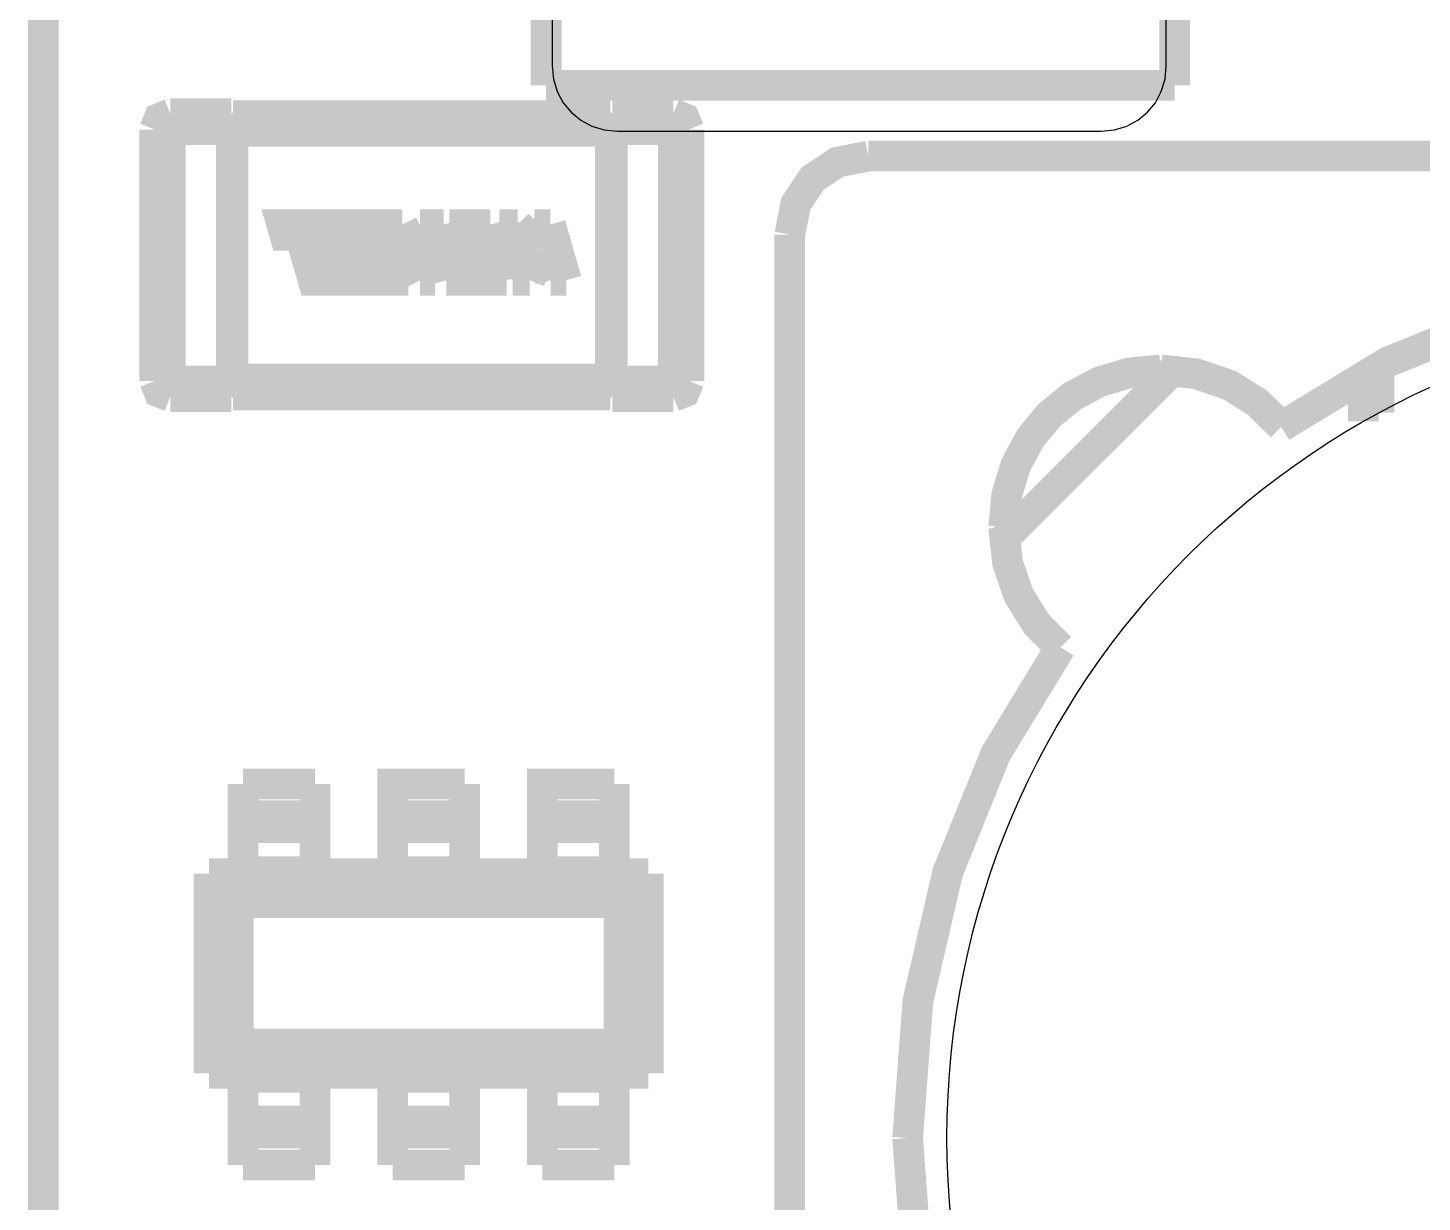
# Model space of a CAD drawing. Header units: millimetres. Extents: x 123.5 to 144.3, y 105.4 to 121.6.
# Drawn here: x 129.203 to 129.802, y 114.575 to 115.08 of the extents above; entities that cross this region are included whole.
import ezdxf

# ---------------------------------------------------------------- set-up
doc = ezdxf.new("R2010")
doc.units = ezdxf.units.MM
doc.layers.add('DESC', color=250, linetype='Continuous')

# ---------------------------------------------------------------- blocks, each defined once
blk = doc.blocks.new('mufla rampa')
at = {"const_width": 0.008}
for points in [[(146.41177, 113.21303), (146.41177, 113.4587)], [(146.57555, 113.21303), (146.57555, 113.4587), (146.41177, 113.4587)], [(146.41177, 113.21303), (146.41177, 113.4587)], [(146.57555, 113.21303), (146.57555, 113.4587), (146.41177, 113.4587)], [(146.41177, 113.21303), (146.41177, 113.4587)], [(146.57555, 113.21303), (146.57555, 113.4587), (146.41177, 113.4587)], [(146.28074, 111.99697), (146.28074, 113.43004)], [(146.28074, 111.99697), (146.28074, 113.43004)], [(146.28074, 111.99697), (146.28074, 113.43004)], [(146.57555, 113.21303), (146.41177, 113.21303)], [(146.57555, 113.21303), (146.41177, 113.21303)], [(146.57555, 113.21303), (146.41177, 113.21303)], [(146.31385, 113.20563), (146.31094, 113.20444), (146.30975, 113.20153)], [(146.31385, 113.20563), (146.31094, 113.20444), (146.30975, 113.20153)], [(146.31385, 113.20563), (146.31094, 113.20444), (146.30975, 113.20153)], [(146.31385, 113.20563), (146.32973, 113.20563)], [(146.31385, 113.20153), (146.31385, 113.20563)], [(146.31385, 113.20563), (146.32973, 113.20563)], [(146.31385, 113.20153), (146.31385, 113.20563)], [(146.31385, 113.20563), (146.32973, 113.20563)], [(146.31385, 113.20153), (146.31385, 113.20563)], [(146.32973, 113.20563), (146.33022, 113.20515)], [(146.32973, 113.20153), (146.32973, 113.20563)], [(146.32973, 113.20563), (146.33022, 113.20515)], [(146.32973, 113.20153), (146.32973, 113.20563)], [(146.32973, 113.20563), (146.33022, 113.20515)], [(146.32973, 113.20153), (146.32973, 113.20563)], [(146.42898, 113.20563), (146.42849, 113.20515)], [(146.42898, 113.20563), (146.42849, 113.20515)], [(146.42898, 113.20563), (146.42849, 113.20515)], [(146.42898, 113.20563), (146.44487, 113.20563)], [(146.42898, 113.20563), (146.42898, 113.20153)], [(146.42898, 113.20563), (146.44487, 113.20563)], [(146.42898, 113.20563), (146.42898, 113.20153)], [(146.42898, 113.20563), (146.44487, 113.20563)], [(146.42898, 113.20563), (146.42898, 113.20153)], [(146.44487, 113.20563), (146.44778, 113.20444), (146.44897, 113.20153)], [(146.44487, 113.20563), (146.44487, 113.20153)], [(146.44487, 113.20563), (146.44778, 113.20444), (146.44897, 113.20153)], [(146.44487, 113.20563), (146.44487, 113.20153)], [(146.44487, 113.20563), (146.44778, 113.20444), (146.44897, 113.20153)], [(146.44487, 113.20563), (146.44487, 113.20153)], [(146.33023, 113.20544), (146.33022, 113.20338)], [(146.33023, 113.20544), (146.33022, 113.20338)], [(146.33023, 113.20544), (146.33022, 113.20338)], [(146.42849, 113.20518), (146.33022, 113.20518)], [(146.42849, 113.20518), (146.33022, 113.20518)], [(146.42849, 113.20518), (146.33022, 113.20518)], [(146.33023, 113.20131), (146.33022, 113.20338)], [(146.33023, 113.20131), (146.33022, 113.20338)], [(146.33023, 113.20131), (146.33022, 113.20338)], [(146.42849, 113.20514), (146.4285, 113.20338)], [(146.42849, 113.20514), (146.4285, 113.20338)], [(146.42849, 113.20514), (146.4285, 113.20338)], [(146.42849, 113.20161), (146.4285, 113.20338)], [(146.42849, 113.20161), (146.4285, 113.20338)], [(146.42849, 113.20161), (146.4285, 113.20338)], [(146.30975, 113.13602), (146.30975, 113.20153)], [(146.30975, 113.20153), (146.31385, 113.20153)], [(146.30975, 113.13602), (146.30975, 113.20153)], [(146.30975, 113.20153), (146.31385, 113.20153)], [(146.30975, 113.13602), (146.30975, 113.20153)], [(146.30975, 113.20153), (146.31385, 113.20153)], [(146.32973, 113.20153), (146.31385, 113.20153), (146.31385, 113.13602)], [(146.32973, 113.20153), (146.31385, 113.20153), (146.31385, 113.13602)], [(146.32973, 113.20153), (146.31385, 113.20153), (146.31385, 113.13602)], [(146.33022, 113.20153), (146.32973, 113.20153)], [(146.32973, 113.13602), (146.32973, 113.20153)], [(146.33022, 113.20153), (146.32973, 113.20153)], [(146.32973, 113.13602), (146.32973, 113.20153)], [(146.33022, 113.20153), (146.32973, 113.20153)], [(146.32973, 113.13602), (146.32973, 113.20153)], [(146.33022, 113.20153), (146.33022, 113.20108)], [(146.33022, 113.20153), (146.33022, 113.20108)], [(146.33022, 113.20153), (146.33022, 113.20108)], [(146.33022, 113.20108), (146.33022, 113.20104)], [(146.33022, 113.20108), (146.33022, 113.20104)], [(146.33022, 113.20108), (146.33022, 113.20104)], [(146.33022, 113.13651), (146.33022, 113.20104)], [(146.42849, 113.20104), (146.33022, 113.20104)], [(146.33022, 113.13651), (146.33022, 113.20104)], [(146.42849, 113.20104), (146.33022, 113.20104)], [(146.33022, 113.13651), (146.33022, 113.20104)], [(146.42849, 113.20104), (146.33022, 113.20104)], [(146.42849, 113.20108), (146.42849, 113.20153)], [(146.42898, 113.20153), (146.42849, 113.20153)], [(146.42849, 113.20108), (146.42849, 113.20153)], [(146.42898, 113.20153), (146.42849, 113.20153)], [(146.42849, 113.20108), (146.42849, 113.20153)], [(146.42898, 113.20153), (146.42849, 113.20153)], [(146.42849, 113.20104), (146.42849, 113.20108)], [(146.42849, 113.20104), (146.42849, 113.20108)], [(146.42849, 113.20104), (146.42849, 113.20108)], [(146.42849, 113.20104), (146.42849, 113.13651)], [(146.42849, 113.20104), (146.42849, 113.13651)], [(146.42849, 113.20104), (146.42849, 113.13651)], [(146.42898, 113.20153), (146.42898, 113.13602)], [(146.44487, 113.20153), (146.42898, 113.20153)], [(146.42898, 113.13602), (146.44487, 113.13602), (146.44487, 113.20153)], [(146.42898, 113.20153), (146.42898, 113.13602)], [(146.44487, 113.20153), (146.42898, 113.20153)], [(146.42898, 113.13602), (146.44487, 113.13602), (146.44487, 113.20153)], [(146.42898, 113.20153), (146.42898, 113.13602)], [(146.44487, 113.20153), (146.42898, 113.20153)], [(146.42898, 113.13602), (146.44487, 113.13602), (146.44487, 113.20153)], [(146.44487, 113.20153), (146.44897, 113.20153)], [(146.44487, 113.20153), (146.44897, 113.20153)], [(146.44487, 113.20153), (146.44897, 113.20153)], [(146.44897, 113.20153), (146.44897, 113.13602)], [(146.44897, 113.20153), (146.44897, 113.13602)], [(146.44897, 113.20153), (146.44897, 113.13602)], [(146.4957, 113.19461), (146.48765, 113.19303), (146.48115, 113.18869), (146.47681, 113.18219), (146.47523, 113.17414)], [(146.4957, 113.19461), (146.48765, 113.19303), (146.48115, 113.18869), (146.47681, 113.18219), (146.47523, 113.17414)], [(146.4957, 113.19461), (146.48765, 113.19303), (146.48115, 113.18869), (146.47681, 113.18219), (146.47523, 113.17414)], [(146.96657, 113.19461), (146.4957, 113.19461)], [(146.96657, 113.19461), (146.4957, 113.19461)], [(146.96657, 113.19461), (146.4957, 113.19461)], [(146.35744, 113.17132), (146.3582, 113.16864), (146.36443, 113.16864), (146.36546, 113.16503), (146.35863, 113.16503), (146.35941, 113.16227), (146.37038, 113.16227), (146.36621, 113.17678), (146.34291, 113.17678), (146.34371, 113.17398), (146.34768, 113.17398), (146.35105, 113.16227), (146.35518, 113.16227), (146.35182, 113.17398), (146.35623, 113.174), (146.36288, 113.17402), (146.36367, 113.17132), (146.35744, 113.17132)], [(146.35744, 113.17132), (146.3582, 113.16864), (146.36443, 113.16864), (146.36546, 113.16503), (146.35863, 113.16503), (146.35941, 113.16227), (146.37038, 113.16227), (146.36621, 113.17678), (146.34291, 113.17678), (146.34371, 113.17398), (146.34768, 113.17398), (146.35105, 113.16227), (146.35518, 113.16227), (146.35182, 113.17398), (146.35623, 113.174), (146.36288, 113.17402), (146.36367, 113.17132), (146.35744, 113.17132)], [(146.35744, 113.17132), (146.3582, 113.16864), (146.36443, 113.16864), (146.36546, 113.16503), (146.35863, 113.16503), (146.35941, 113.16227), (146.37038, 113.16227), (146.36621, 113.17678), (146.34291, 113.17678), (146.34371, 113.17398), (146.34768, 113.17398), (146.35105, 113.16227), (146.35518, 113.16227), (146.35182, 113.17398), (146.35623, 113.174), (146.36288, 113.17402), (146.36367, 113.17132), (146.35744, 113.17132)], [(146.36795, 113.17678), (146.37213, 113.16227)], [(146.37432, 113.17678), (146.36795, 113.17678)], [(146.36795, 113.17678), (146.37213, 113.16227)], [(146.37432, 113.17678), (146.36795, 113.17678)], [(146.36795, 113.17678), (146.37213, 113.16227)], [(146.37432, 113.17678), (146.36795, 113.17678)], [(146.3796, 113.16641), (146.37432, 113.17678)], [(146.3796, 113.16641), (146.37432, 113.17678)], [(146.3796, 113.16641), (146.37432, 113.17678)], [(146.37891, 113.17678), (146.3796, 113.16641)], [(146.38509, 113.17678), (146.37891, 113.17678)], [(146.37891, 113.17678), (146.3796, 113.16641)], [(146.38509, 113.17678), (146.37891, 113.17678)], [(146.37891, 113.17678), (146.3796, 113.16641)], [(146.38509, 113.17678), (146.37891, 113.17678)], [(146.38847, 113.16503), (146.38509, 113.17678)], [(146.38847, 113.16503), (146.38509, 113.17678)], [(146.38847, 113.16503), (146.38509, 113.17678)], [(146.38654, 113.17678), (146.38732, 113.17402)], [(146.39726, 113.17678), (146.38654, 113.17678)], [(146.38654, 113.17678), (146.38732, 113.17402)], [(146.39726, 113.17678), (146.38654, 113.17678)], [(146.38654, 113.17678), (146.38732, 113.17402)], [(146.39726, 113.17678), (146.38654, 113.17678)], [(146.40144, 113.16227), (146.39726, 113.17678)], [(146.40144, 113.16227), (146.39726, 113.17678)], [(146.40144, 113.16227), (146.39726, 113.17678)], [(146.39955, 113.17678), (146.40632, 113.17015)], [(146.40433, 113.17678), (146.39955, 113.17678)], [(146.39955, 113.17678), (146.40632, 113.17015)], [(146.40433, 113.17678), (146.39955, 113.17678)], [(146.39955, 113.17678), (146.40632, 113.17015)], [(146.40433, 113.17678), (146.39955, 113.17678)], [(146.4105, 113.17059), (146.40433, 113.17678)], [(146.4105, 113.17059), (146.40433, 113.17678)], [(146.4105, 113.17059), (146.40433, 113.17678)], [(146.40872, 113.17678), (146.4105, 113.17059)], [(146.41286, 113.17678), (146.40872, 113.17678)], [(146.40872, 113.17678), (146.4105, 113.17059)], [(146.41286, 113.17678), (146.40872, 113.17678)], [(146.40872, 113.17678), (146.4105, 113.17059)], [(146.41286, 113.17678), (146.40872, 113.17678)], [(146.41703, 113.16227), (146.41286, 113.17678)], [(146.41703, 113.16227), (146.41286, 113.17678)], [(146.41703, 113.16227), (146.41286, 113.17678)], [(146.37209, 113.17525), (146.37894, 113.16227)], [(146.37582, 113.16227), (146.37209, 113.17525)], [(146.37209, 113.17525), (146.37894, 113.16227)], [(146.37582, 113.16227), (146.37209, 113.17525)], [(146.37209, 113.17525), (146.37894, 113.16227)], [(146.37582, 113.16227), (146.37209, 113.17525)], [(146.38209, 113.17519), (146.3858, 113.16227)], [(146.38281, 113.16227), (146.38209, 113.17519)], [(146.38209, 113.17519), (146.3858, 113.16227)], [(146.38281, 113.16227), (146.38209, 113.17519)], [(146.38209, 113.17519), (146.3858, 113.16227)], [(146.38281, 113.16227), (146.38209, 113.17519)], [(146.38732, 113.17402), (146.39394, 113.17402)], [(146.38732, 113.17402), (146.39394, 113.17402)], [(146.38732, 113.17402), (146.39394, 113.17402)], [(146.39394, 113.17402), (146.39472, 113.17132)], [(146.39394, 113.17402), (146.39472, 113.17132)], [(146.39394, 113.17402), (146.39472, 113.17132)], [(146.47523, 113.17414), (146.47523, 112.70327)], [(146.47523, 113.17414), (146.47523, 112.70327)], [(146.47523, 113.17414), (146.47523, 112.70327)], [(146.38849, 113.17132), (146.38926, 113.16864)], [(146.39472, 113.17132), (146.38849, 113.17132)], [(146.38849, 113.17132), (146.38926, 113.16864)], [(146.39472, 113.17132), (146.38849, 113.17132)], [(146.38849, 113.17132), (146.38926, 113.16864)], [(146.39472, 113.17132), (146.38849, 113.17132)], [(146.40632, 113.17015), (146.40306, 113.16227)], [(146.40632, 113.17015), (146.40306, 113.16227)], [(146.40632, 113.17015), (146.40306, 113.16227)], [(146.40747, 113.16227), (146.41064, 113.17015)], [(146.40747, 113.16227), (146.41064, 113.17015)], [(146.40747, 113.16227), (146.41064, 113.17015)], [(146.41064, 113.17015), (146.4129, 113.16227)], [(146.41064, 113.17015), (146.4129, 113.16227)], [(146.41064, 113.17015), (146.4129, 113.16227)], [(146.38926, 113.16864), (146.39549, 113.16864)], [(146.38926, 113.16864), (146.39549, 113.16864)], [(146.38926, 113.16864), (146.39549, 113.16864)], [(146.39549, 113.16864), (146.39652, 113.16503)], [(146.39549, 113.16864), (146.39652, 113.16503)], [(146.39549, 113.16864), (146.39652, 113.16503)], [(146.37213, 113.16227), (146.37582, 113.16227)], [(146.37213, 113.16227), (146.37582, 113.16227)], [(146.37213, 113.16227), (146.37582, 113.16227)], [(146.37894, 113.16227), (146.38281, 113.16227)], [(146.37894, 113.16227), (146.38281, 113.16227)], [(146.37894, 113.16227), (146.38281, 113.16227)], [(146.3858, 113.16227), (146.40144, 113.16227)], [(146.3858, 113.16227), (146.40144, 113.16227)], [(146.3858, 113.16227), (146.40144, 113.16227)], [(146.39652, 113.16503), (146.38847, 113.16503)], [(146.39652, 113.16503), (146.38847, 113.16503)], [(146.39652, 113.16503), (146.38847, 113.16503)], [(146.40306, 113.16227), (146.40747, 113.16227)], [(146.40306, 113.16227), (146.40747, 113.16227)], [(146.40306, 113.16227), (146.40747, 113.16227)], [(146.4129, 113.16227), (146.41703, 113.16227)], [(146.4129, 113.16227), (146.41703, 113.16227)], [(146.4129, 113.16227), (146.41703, 113.16227)], [(146.73114, 113.1639), (146.69548, 113.16123), (146.66193, 113.15346), (146.63101, 113.14095), (146.60326, 113.12407)], [(146.73114, 113.1639), (146.69548, 113.16123), (146.66193, 113.15346), (146.63101, 113.14095), (146.60326, 113.12407)], [(146.73114, 113.1639), (146.69548, 113.16123), (146.66193, 113.15346), (146.63101, 113.14095), (146.60326, 113.12407)], [(146.5719, 113.13889), (146.56353, 113.13807), (146.55579, 113.13573), (146.54882, 113.132), (146.54279, 113.12705), (146.53784, 113.12102), (146.53411, 113.11405), (146.53177, 113.10631), (146.53095, 113.09794)], [(146.5719, 113.13889), (146.56353, 113.13807), (146.55579, 113.13573), (146.54882, 113.132), (146.54279, 113.12705), (146.53784, 113.12102), (146.53411, 113.11405), (146.53177, 113.10631), (146.53095, 113.09794)], [(146.5719, 113.13889), (146.56353, 113.13807), (146.55579, 113.13573), (146.54882, 113.132), (146.54279, 113.12705), (146.53784, 113.12102), (146.53411, 113.11405), (146.53177, 113.10631), (146.53095, 113.09794)], [(146.57498, 113.13877), (146.53107, 113.09486)], [(146.57498, 113.13877), (146.53107, 113.09486)], [(146.57498, 113.13877), (146.53107, 113.09486)], [(146.5719, 113.13889), (146.5812, 113.13787), (146.58969, 113.13495), (146.59714, 113.13032), (146.60336, 113.12415)], [(146.5719, 113.13889), (146.5812, 113.13787), (146.58969, 113.13495), (146.59714, 113.13032), (146.60336, 113.12415)], [(146.5719, 113.13889), (146.5812, 113.13787), (146.58969, 113.13495), (146.59714, 113.13032), (146.60336, 113.12415)], [(146.62468, 113.13715), (146.62468, 113.12545)], [(146.62468, 113.13715), (146.62468, 113.12545)], [(146.62468, 113.13715), (146.62468, 113.12545)], [(146.62878, 113.13929), (146.62878, 113.12773)], [(146.62878, 113.13929), (146.62878, 113.12773)], [(146.62878, 113.13929), (146.62878, 113.12773)], [(146.31385, 113.13193), (146.31094, 113.13311), (146.30975, 113.13602)], [(146.31385, 113.13602), (146.30975, 113.13602)], [(146.31385, 113.13193), (146.31094, 113.13311), (146.30975, 113.13602)], [(146.31385, 113.13602), (146.30975, 113.13602)], [(146.31385, 113.13193), (146.31094, 113.13311), (146.30975, 113.13602)], [(146.31385, 113.13602), (146.30975, 113.13602)], [(146.31385, 113.13602), (146.32973, 113.13602)], [(146.31385, 113.13193), (146.31385, 113.13602)], [(146.31385, 113.13602), (146.32973, 113.13602)], [(146.31385, 113.13193), (146.31385, 113.13602)], [(146.31385, 113.13602), (146.32973, 113.13602)], [(146.31385, 113.13193), (146.31385, 113.13602)], [(146.33022, 113.13602), (146.32973, 113.13602)], [(146.32973, 113.13193), (146.32973, 113.13602)], [(146.33022, 113.13602), (146.32973, 113.13602)], [(146.32973, 113.13193), (146.32973, 113.13602)], [(146.33022, 113.13602), (146.32973, 113.13602)], [(146.32973, 113.13193), (146.32973, 113.13602)], [(146.33022, 113.13651), (146.33022, 113.13647)], [(146.33022, 113.13651), (146.42849, 113.13651)], [(146.33022, 113.13651), (146.33022, 113.13647)], [(146.33022, 113.13651), (146.42849, 113.13651)], [(146.33022, 113.13651), (146.33022, 113.13647)], [(146.33022, 113.13651), (146.42849, 113.13651)], [(146.33022, 113.13647), (146.33022, 113.13602)], [(146.33022, 113.13647), (146.33022, 113.13602)], [(146.33022, 113.13647), (146.33022, 113.13602)], [(146.33022, 113.13594), (146.33022, 113.13418)], [(146.33022, 113.13594), (146.33022, 113.13418)], [(146.33022, 113.13594), (146.33022, 113.13418)], [(146.33022, 113.13241), (146.33022, 113.13418)], [(146.33022, 113.13241), (146.33022, 113.13418)], [(146.33022, 113.13241), (146.33022, 113.13418)], [(146.42849, 113.13647), (146.42849, 113.13651)], [(146.42849, 113.13647), (146.42849, 113.13651)], [(146.42849, 113.13647), (146.42849, 113.13651)], [(146.42849, 113.13602), (146.42849, 113.13647)], [(146.42849, 113.13602), (146.42849, 113.13647)], [(146.42849, 113.13602), (146.42849, 113.13647)], [(146.42849, 113.13624), (146.4285, 113.13418)], [(146.42849, 113.13624), (146.4285, 113.13418)], [(146.42849, 113.13624), (146.4285, 113.13418)], [(146.42898, 113.13602), (146.42849, 113.13602)], [(146.42898, 113.13602), (146.42849, 113.13602)], [(146.42898, 113.13602), (146.42849, 113.13602)], [(146.42849, 113.13211), (146.4285, 113.13418)], [(146.42849, 113.13211), (146.4285, 113.13418)], [(146.42849, 113.13211), (146.4285, 113.13418)], [(146.42898, 113.13602), (146.42898, 113.13193)], [(146.42898, 113.13602), (146.42898, 113.13193)], [(146.42898, 113.13602), (146.42898, 113.13193)], [(146.44487, 113.13193), (146.44778, 113.13311), (146.44897, 113.13602)], [(146.44487, 113.13602), (146.44487, 113.13193)], [(146.44897, 113.13602), (146.44487, 113.13602)], [(146.44487, 113.13193), (146.44778, 113.13311), (146.44897, 113.13602)], [(146.44487, 113.13602), (146.44487, 113.13193)], [(146.44897, 113.13602), (146.44487, 113.13602)], [(146.44487, 113.13193), (146.44778, 113.13311), (146.44897, 113.13602)], [(146.44487, 113.13602), (146.44487, 113.13193)], [(146.44897, 113.13602), (146.44487, 113.13602)], [(146.32973, 113.13193), (146.31385, 113.13193)], [(146.32973, 113.13193), (146.31385, 113.13193)], [(146.32973, 113.13193), (146.31385, 113.13193)], [(146.32973, 113.13193), (146.33022, 113.1324)], [(146.32973, 113.13193), (146.33022, 113.1324)], [(146.32973, 113.13193), (146.33022, 113.1324)], [(146.42849, 113.13238), (146.33022, 113.13238)], [(146.42849, 113.13238), (146.33022, 113.13238)], [(146.42849, 113.13238), (146.33022, 113.13238)], [(146.42898, 113.13193), (146.42849, 113.1324)], [(146.42898, 113.13193), (146.42849, 113.1324)], [(146.42898, 113.13193), (146.42849, 113.1324)], [(146.44487, 113.13193), (146.42898, 113.13193)], [(146.44487, 113.13193), (146.42898, 113.13193)], [(146.44487, 113.13193), (146.42898, 113.13193)], [(146.54569, 113.06648), (146.53952, 113.0727), (146.53489, 113.08015), (146.53197, 113.08864), (146.53095, 113.09794)], [(146.54569, 113.06648), (146.53952, 113.0727), (146.53489, 113.08015), (146.53197, 113.08864), (146.53095, 113.09794)], [(146.54569, 113.06648), (146.53952, 113.0727), (146.53489, 113.08015), (146.53197, 113.08864), (146.53095, 113.09794)], [(146.54577, 113.06658), (146.52889, 113.03883), (146.51638, 113.00791), (146.50861, 112.97436), (146.50594, 112.9387)], [(146.54577, 113.06658), (146.52889, 113.03883), (146.51638, 113.00791), (146.50861, 112.97436), (146.50594, 112.9387)], [(146.54577, 113.06658), (146.52889, 113.03883), (146.51638, 113.00791), (146.50861, 112.97436), (146.50594, 112.9387)], [(146.35152, 113.03099), (146.3328, 113.03099)], [(146.3328, 113.03099), (146.3328, 113.02267)], [(146.35152, 113.03099), (146.3328, 113.03099)], [(146.3328, 113.03099), (146.3328, 113.02267)], [(146.35152, 113.03099), (146.3328, 113.03099)], [(146.3328, 113.03099), (146.3328, 113.02267)], [(146.35152, 113.03099), (146.35152, 113.02267)], [(146.35152, 113.03099), (146.35152, 113.02267)], [(146.35152, 113.03099), (146.35152, 113.02267)], [(146.39052, 113.03099), (146.3718, 113.03099), (146.3718, 113.02267)], [(146.39052, 113.03099), (146.3718, 113.03099), (146.3718, 113.02267)], [(146.39052, 113.03099), (146.3718, 113.03099), (146.3718, 113.02267)], [(146.39052, 113.03099), (146.39052, 113.02267)], [(146.39052, 113.03099), (146.39052, 113.02267)], [(146.39052, 113.03099), (146.39052, 113.02267)], [(146.42952, 113.03099), (146.4108, 113.03099), (146.4108, 113.02267)], [(146.42952, 113.03099), (146.4108, 113.03099), (146.4108, 113.02267)], [(146.42952, 113.03099), (146.4108, 113.03099), (146.4108, 113.02267)], [(146.42952, 113.03099), (146.42952, 113.02267)], [(146.42952, 113.03099), (146.42952, 113.02267)], [(146.42952, 113.03099), (146.42952, 113.02267)], [(146.3328, 113.02267), (146.3328, 113.01955)], [(146.35152, 113.02267), (146.3328, 113.02267)], [(146.3328, 113.02267), (146.3328, 113.01955)], [(146.35152, 113.02267), (146.3328, 113.02267)], [(146.3328, 113.02267), (146.3328, 113.01955)], [(146.35152, 113.02267), (146.3328, 113.02267)], [(146.35152, 113.02267), (146.35152, 113.01955)], [(146.35152, 113.02267), (146.35152, 113.01955)], [(146.35152, 113.02267), (146.35152, 113.01955)], [(146.3718, 113.02267), (146.3718, 113.01955)], [(146.39052, 113.02267), (146.3718, 113.02267)], [(146.3718, 113.02267), (146.3718, 113.01955)], [(146.39052, 113.02267), (146.3718, 113.02267)], [(146.3718, 113.02267), (146.3718, 113.01955)], [(146.39052, 113.02267), (146.3718, 113.02267)], [(146.39052, 113.02267), (146.39052, 113.01955)], [(146.39052, 113.02267), (146.39052, 113.01955)], [(146.39052, 113.02267), (146.39052, 113.01955)], [(146.4108, 113.02267), (146.4108, 113.01955)], [(146.42952, 113.02267), (146.4108, 113.02267)], [(146.4108, 113.02267), (146.4108, 113.01955)], [(146.42952, 113.02267), (146.4108, 113.02267)], [(146.4108, 113.02267), (146.4108, 113.01955)], [(146.42952, 113.02267), (146.4108, 113.02267)], [(146.42952, 113.02267), (146.42952, 113.01955)], [(146.42952, 113.02267), (146.42952, 113.01955)], [(146.42952, 113.02267), (146.42952, 113.01955)], [(146.3328, 113.01955), (146.35152, 113.01955), (146.35152, 113.00811)], [(146.3328, 113.01955), (146.3328, 113.00811)], [(146.3328, 113.01955), (146.35152, 113.01955), (146.35152, 113.00811)], [(146.3328, 113.01955), (146.3328, 113.00811)], [(146.3328, 113.01955), (146.35152, 113.01955), (146.35152, 113.00811)], [(146.3328, 113.01955), (146.3328, 113.00811)], [(146.3718, 113.01955), (146.39052, 113.01955)], [(146.3718, 113.01955), (146.3718, 113.00811)], [(146.3718, 113.01955), (146.39052, 113.01955)], [(146.3718, 113.01955), (146.3718, 113.00811)], [(146.3718, 113.01955), (146.39052, 113.01955)], [(146.3718, 113.01955), (146.3718, 113.00811)], [(146.39052, 113.01955), (146.39052, 113.00811)], [(146.39052, 113.01955), (146.39052, 113.00811)], [(146.39052, 113.01955), (146.39052, 113.00811)], [(146.4108, 113.01955), (146.42952, 113.01955)], [(146.4108, 113.01955), (146.4108, 113.00811)], [(146.4108, 113.01955), (146.42952, 113.01955)], [(146.4108, 113.01955), (146.4108, 113.00811)], [(146.4108, 113.01955), (146.42952, 113.01955)], [(146.4108, 113.01955), (146.4108, 113.00811)], [(146.42952, 113.01955), (146.42952, 113.00811)], [(146.42952, 113.01955), (146.42952, 113.00811)], [(146.42952, 113.01955), (146.42952, 113.00811)], [(146.32396, 113.00759), (146.3328, 113.00759)], [(146.33153, 113.00002), (146.32396, 113.00759)], [(146.32396, 112.95559), (146.32396, 113.00759)], [(146.32396, 113.00759), (146.3328, 113.00759)], [(146.33153, 113.00002), (146.32396, 113.00759)], [(146.32396, 112.95559), (146.32396, 113.00759)], [(146.32396, 113.00759), (146.3328, 113.00759)], [(146.33153, 113.00002), (146.32396, 113.00759)], [(146.32396, 112.95559), (146.32396, 113.00759)], [(146.3328, 113.00811), (146.3328, 113.00721)], [(146.35152, 113.00811), (146.3328, 113.00811)], [(146.3328, 113.00811), (146.3328, 113.00721)], [(146.35152, 113.00811), (146.3328, 113.00811)], [(146.3328, 113.00811), (146.3328, 113.00721)], [(146.35152, 113.00811), (146.3328, 113.00811)], [(146.3328, 113.00721), (146.35152, 113.00721)], [(146.3328, 113.00721), (146.35152, 113.00721)], [(146.3328, 113.00721), (146.35152, 113.00721)], [(146.35152, 113.00811), (146.35152, 113.00721)], [(146.35152, 113.00811), (146.35152, 113.00721)], [(146.35152, 113.00811), (146.35152, 113.00721)], [(146.35152, 113.00759), (146.3718, 113.00759)], [(146.35152, 113.00759), (146.3718, 113.00759)], [(146.35152, 113.00759), (146.3718, 113.00759)], [(146.3718, 113.00811), (146.3718, 113.00721)], [(146.39052, 113.00811), (146.3718, 113.00811)], [(146.3718, 113.00811), (146.3718, 113.00721)], [(146.39052, 113.00811), (146.3718, 113.00811)], [(146.3718, 113.00811), (146.3718, 113.00721)], [(146.39052, 113.00811), (146.3718, 113.00811)], [(146.3718, 113.00721), (146.39052, 113.00721)], [(146.3718, 113.00721), (146.39052, 113.00721)], [(146.3718, 113.00721), (146.39052, 113.00721)], [(146.39052, 113.00811), (146.39052, 113.00721)], [(146.39052, 113.00811), (146.39052, 113.00721)], [(146.39052, 113.00811), (146.39052, 113.00721)], [(146.39052, 113.00759), (146.4108, 113.00759)], [(146.39052, 113.00759), (146.4108, 113.00759)], [(146.39052, 113.00759), (146.4108, 113.00759)], [(146.4108, 113.00811), (146.4108, 113.00721)], [(146.42952, 113.00811), (146.4108, 113.00811)], [(146.4108, 113.00811), (146.4108, 113.00721)], [(146.42952, 113.00811), (146.4108, 113.00811)], [(146.4108, 113.00811), (146.4108, 113.00721)], [(146.42952, 113.00811), (146.4108, 113.00811)], [(146.4108, 113.00721), (146.42952, 113.00721)], [(146.4108, 113.00721), (146.42952, 113.00721)], [(146.4108, 113.00721), (146.42952, 113.00721)], [(146.42952, 113.00811), (146.42952, 113.00721)], [(146.42952, 113.00811), (146.42952, 113.00721)], [(146.42952, 113.00811), (146.42952, 113.00721)], [(146.42952, 113.00759), (146.43836, 113.00759)], [(146.42952, 113.00759), (146.43836, 113.00759)], [(146.42952, 113.00759), (146.43836, 113.00759)], [(146.43836, 113.00759), (146.43079, 113.00002)], [(146.43836, 113.00759), (146.43079, 113.00002)], [(146.43836, 113.00759), (146.43079, 113.00002)], [(146.43836, 113.00759), (146.43836, 112.95559)], [(146.43836, 113.00759), (146.43836, 112.95559)], [(146.43836, 113.00759), (146.43836, 112.95559)], [(146.33153, 113.00002), (146.33153, 112.96316), (146.43079, 112.96316), (146.43079, 113.00002)], [(146.33153, 113.00002), (146.43079, 113.00002)], [(146.33153, 113.00002), (146.33153, 112.96316), (146.43079, 112.96316), (146.43079, 113.00002)], [(146.33153, 113.00002), (146.43079, 113.00002)], [(146.33153, 113.00002), (146.33153, 112.96316), (146.43079, 112.96316), (146.43079, 113.00002)], [(146.33153, 113.00002), (146.43079, 113.00002)], [(146.32396, 112.95559), (146.33153, 112.96316)], [(146.32396, 112.95559), (146.33153, 112.96316)], [(146.32396, 112.95559), (146.33153, 112.96316)], [(146.43079, 112.96316), (146.43836, 112.95559)], [(146.43079, 112.96316), (146.43836, 112.95559)], [(146.43079, 112.96316), (146.43836, 112.95559)], [(146.3328, 112.95559), (146.32396, 112.95559)], [(146.3328, 112.95559), (146.32396, 112.95559)], [(146.3328, 112.95559), (146.32396, 112.95559)], [(146.35152, 112.95597), (146.3328, 112.95597)], [(146.3328, 112.95455), (146.3328, 112.95597)], [(146.35152, 112.95597), (146.3328, 112.95597)], [(146.3328, 112.95455), (146.3328, 112.95597)], [(146.35152, 112.95597), (146.3328, 112.95597)], [(146.3328, 112.95455), (146.3328, 112.95597)], [(146.35152, 112.95455), (146.35152, 112.95597)], [(146.35152, 112.95455), (146.35152, 112.95597)], [(146.35152, 112.95455), (146.35152, 112.95597)], [(146.3718, 112.95559), (146.35152, 112.95559)], [(146.3718, 112.95559), (146.35152, 112.95559)], [(146.3718, 112.95559), (146.35152, 112.95559)], [(146.39052, 112.95597), (146.3718, 112.95597)], [(146.3718, 112.95455), (146.3718, 112.95597)], [(146.39052, 112.95597), (146.3718, 112.95597)], [(146.3718, 112.95455), (146.3718, 112.95597)], [(146.39052, 112.95597), (146.3718, 112.95597)], [(146.3718, 112.95455), (146.3718, 112.95597)], [(146.39052, 112.95455), (146.39052, 112.95597)], [(146.39052, 112.95455), (146.39052, 112.95597)], [(146.39052, 112.95455), (146.39052, 112.95597)], [(146.4108, 112.95559), (146.39052, 112.95559)], [(146.4108, 112.95559), (146.39052, 112.95559)], [(146.4108, 112.95559), (146.39052, 112.95559)], [(146.42952, 112.95597), (146.4108, 112.95597)], [(146.4108, 112.95455), (146.4108, 112.95597)], [(146.42952, 112.95597), (146.4108, 112.95597)], [(146.4108, 112.95455), (146.4108, 112.95597)], [(146.42952, 112.95597), (146.4108, 112.95597)], [(146.4108, 112.95455), (146.4108, 112.95597)], [(146.42952, 112.95455), (146.42952, 112.95597)], [(146.42952, 112.95455), (146.42952, 112.95597)], [(146.42952, 112.95455), (146.42952, 112.95597)], [(146.43836, 112.95559), (146.42952, 112.95559)], [(146.43836, 112.95559), (146.42952, 112.95559)], [(146.43836, 112.95559), (146.42952, 112.95559)], [(146.35152, 112.94311), (146.3328, 112.94311), (146.3328, 112.95455)], [(146.3328, 112.95455), (146.35152, 112.95455)], [(146.35152, 112.94311), (146.3328, 112.94311), (146.3328, 112.95455)], [(146.3328, 112.95455), (146.35152, 112.95455)], [(146.35152, 112.94311), (146.3328, 112.94311), (146.3328, 112.95455)], [(146.3328, 112.95455), (146.35152, 112.95455)], [(146.35152, 112.94311), (146.35152, 112.95455)], [(146.35152, 112.94311), (146.35152, 112.95455)], [(146.35152, 112.94311), (146.35152, 112.95455)], [(146.39052, 112.94311), (146.3718, 112.94311), (146.3718, 112.95455)], [(146.3718, 112.95455), (146.39052, 112.95455)], [(146.39052, 112.94311), (146.3718, 112.94311), (146.3718, 112.95455)], [(146.3718, 112.95455), (146.39052, 112.95455)], [(146.39052, 112.94311), (146.3718, 112.94311), (146.3718, 112.95455)], [(146.3718, 112.95455), (146.39052, 112.95455)], [(146.39052, 112.94311), (146.39052, 112.95455)], [(146.39052, 112.94311), (146.39052, 112.95455)], [(146.39052, 112.94311), (146.39052, 112.95455)], [(146.42952, 112.94311), (146.4108, 112.94311), (146.4108, 112.95455)], [(146.4108, 112.95455), (146.42952, 112.95455)], [(146.42952, 112.94311), (146.4108, 112.94311), (146.4108, 112.95455)], [(146.4108, 112.95455), (146.42952, 112.95455)], [(146.42952, 112.94311), (146.4108, 112.94311), (146.4108, 112.95455)], [(146.4108, 112.95455), (146.42952, 112.95455)], [(146.42952, 112.94311), (146.42952, 112.95455)], [(146.42952, 112.94311), (146.42952, 112.95455)], [(146.42952, 112.94311), (146.42952, 112.95455)], [(146.3328, 112.93999), (146.3328, 112.94311)], [(146.3328, 112.93999), (146.3328, 112.94311)], [(146.3328, 112.93999), (146.3328, 112.94311)], [(146.35152, 112.93999), (146.35152, 112.94311)], [(146.35152, 112.93999), (146.35152, 112.94311)], [(146.35152, 112.93999), (146.35152, 112.94311)], [(146.3718, 112.93999), (146.3718, 112.94311)], [(146.3718, 112.93999), (146.3718, 112.94311)], [(146.3718, 112.93999), (146.3718, 112.94311)], [(146.39052, 112.93999), (146.39052, 112.94311)], [(146.39052, 112.93999), (146.39052, 112.94311)], [(146.39052, 112.93999), (146.39052, 112.94311)], [(146.4108, 112.93999), (146.4108, 112.94311)], [(146.4108, 112.93999), (146.4108, 112.94311)], [(146.4108, 112.93999), (146.4108, 112.94311)], [(146.42952, 112.93999), (146.42952, 112.94311)], [(146.42952, 112.93999), (146.42952, 112.94311)], [(146.42952, 112.93999), (146.42952, 112.94311)], [(146.3328, 112.93167), (146.3328, 112.93999)], [(146.3328, 112.93999), (146.35152, 112.93999)], [(146.3328, 112.93167), (146.3328, 112.93999)], [(146.3328, 112.93999), (146.35152, 112.93999)], [(146.3328, 112.93167), (146.3328, 112.93999)], [(146.3328, 112.93999), (146.35152, 112.93999)], [(146.35152, 112.93167), (146.35152, 112.93999)], [(146.35152, 112.93167), (146.35152, 112.93999)], [(146.35152, 112.93167), (146.35152, 112.93999)], [(146.3718, 112.93167), (146.3718, 112.93999)], [(146.3718, 112.93999), (146.39052, 112.93999)], [(146.3718, 112.93167), (146.3718, 112.93999)], [(146.3718, 112.93999), (146.39052, 112.93999)], [(146.3718, 112.93167), (146.3718, 112.93999)], [(146.3718, 112.93999), (146.39052, 112.93999)], [(146.39052, 112.93167), (146.39052, 112.93999)], [(146.39052, 112.93167), (146.39052, 112.93999)], [(146.39052, 112.93167), (146.39052, 112.93999)], [(146.4108, 112.93167), (146.4108, 112.93999)], [(146.4108, 112.93999), (146.42952, 112.93999)], [(146.4108, 112.93167), (146.4108, 112.93999)], [(146.4108, 112.93999), (146.42952, 112.93999)], [(146.4108, 112.93167), (146.4108, 112.93999)], [(146.4108, 112.93999), (146.42952, 112.93999)], [(146.42952, 112.93167), (146.42952, 112.93999)], [(146.42952, 112.93167), (146.42952, 112.93999)], [(146.42952, 112.93167), (146.42952, 112.93999)], [(146.54577, 112.81083), (146.52889, 112.83857), (146.51638, 112.86949), (146.50861, 112.90305), (146.50594, 112.9387)], [(146.54577, 112.81083), (146.52889, 112.83857), (146.51638, 112.86949), (146.50861, 112.90305), (146.50594, 112.9387)], [(146.54577, 112.81083), (146.52889, 112.83857), (146.51638, 112.86949), (146.50861, 112.90305), (146.50594, 112.9387)], [(146.3328, 112.93167), (146.35152, 112.93167)], [(146.3328, 112.93167), (146.35152, 112.93167)], [(146.3328, 112.93167), (146.35152, 112.93167)], [(146.3718, 112.93167), (146.39052, 112.93167)], [(146.3718, 112.93167), (146.39052, 112.93167)], [(146.3718, 112.93167), (146.39052, 112.93167)], [(146.4108, 112.93167), (146.42952, 112.93167)], [(146.4108, 112.93167), (146.42952, 112.93167)], [(146.4108, 112.93167), (146.42952, 112.93167)]]:
    blk.add_lwpolyline(points, dxfattribs=at)
blk.add_lwpolyline([(146.41334, 113.4341), (146.41334, 113.2181), (146.41368, 113.21463), (146.41465, 113.21141), (146.4162, 113.20852), (146.41826, 113.20602), (146.42076, 113.20396), (146.42365, 113.20242), (146.42687, 113.20144), (146.43034, 113.2011), (146.55634, 113.2011), (146.55982, 113.20144), (146.56303, 113.20242), (146.56592, 113.20396), (146.56843, 113.20602), (146.57048, 113.20852), (146.57203, 113.21141), (146.573, 113.21463), (146.57334, 113.2181), (146.57334, 113.2181), (146.57334, 113.4341)])
blk.add_circle((146.73114, 112.9387), 0.21496)
blk.add_circle((146.73114, 112.9387), 0.21496)
blk.add_circle((146.73114, 112.9387), 0.21496)

msp = doc.modelspace()

# ---------------------------------------------------------------- block references
at = {"layer": 'DESC', "xscale": 1.65, "yscale": 1.65, "zscale": 1.65}
msp.add_blockref('mufla rampa', (-112.15384, -71.74673), dxfattribs=at)

doc.saveas('drawing.dxf')
